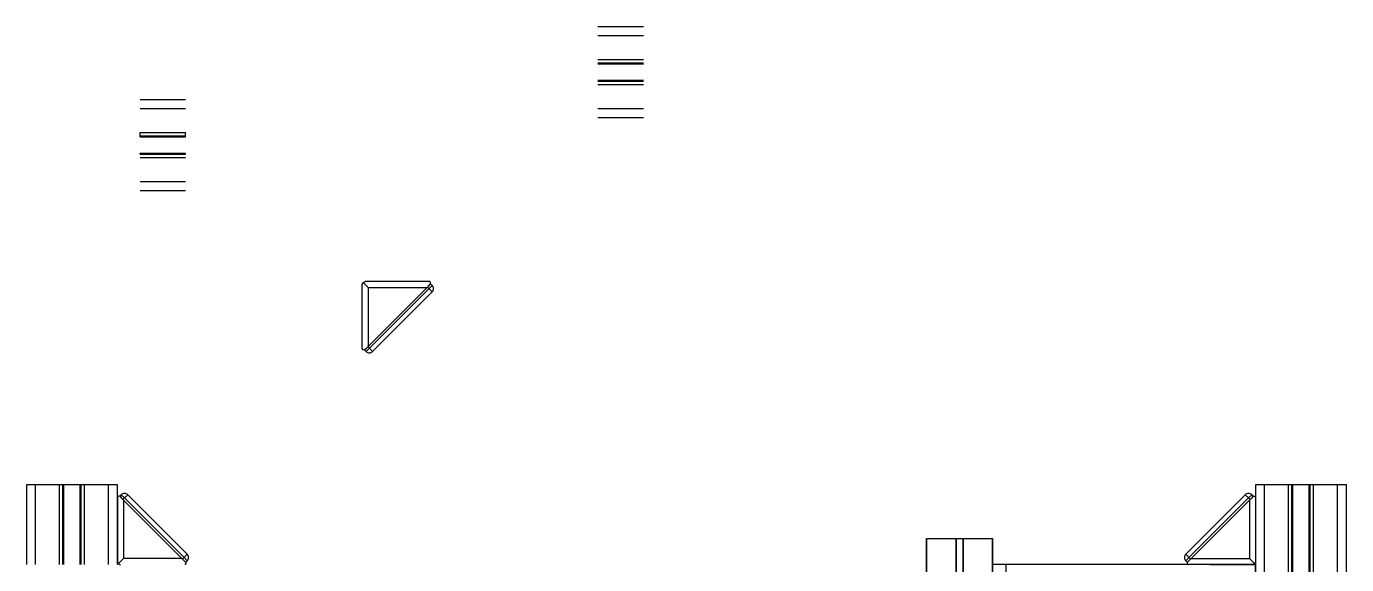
# Model space of a CAD drawing. Header units: millimetres. Extents: x -3183 to 3067, y 1033 to 2218.
# Drawn here: x 1798 to 2378, y 1905 to 2142 of the extents above; entities that cross this region are included whole.
import ezdxf

# ---------------------------------------------------------------- set-up
doc = ezdxf.new("R2010")
doc.units = ezdxf.units.MM
doc.linetypes.add('phl_thick', pattern=[0])
doc.layers.add('Kontury', color=7, linetype='Continuous', lineweight=35)
doc.layers.add('projection', color=7, linetype='Continuous')

msp = doc.modelspace()

# ---------------------------------------------------------------- linework, layer by layer
for p, q in [((1838.1088, 1940.27977), (1798.1088, 1940.27977)), ((1798.1088, 1940.27977), (1798.1088, 1905.27977)), ((1802.1088, 1905.27977), (1802.1088, 1940.27977)), ((1812.6088, 1905.27977), (1812.6088, 1940.27977)), ((1814.1088, 1905.27977), (1814.1088, 1940.27977)), ((1814.55119, 1905.27977), (1814.55119, 1940.27977)), ((1821.66641, 1905.27977), (1821.66641, 1940.27977)), ((1822.1088, 1905.27977), (1822.1088, 1940.27977)), ((1823.6088, 1905.27977), (1823.6088, 1940.27977)), ((1834.1088, 1905.27977), (1834.1088, 1940.27977)), ((1838.1088, 1905.27977), (1838.1088, 1940.27977)), ((2378.1088, 1940.27977), (2338.1088, 1940.27977)), ((2338.1088, 1940.27977), (2338.1088, 1905.27977)), ((2342.1088, 1905.27977), (2342.1088, 1940.27977)), ((2352.6088, 1905.27977), (2352.6088, 1940.27977)), ((2354.1088, 1905.27977), (2354.1088, 1940.27977)), ((2354.55119, 1905.27977), (2354.55119, 1940.27977)), ((2361.66641, 1905.27977), (2361.66641, 1940.27977)), ((2362.1088, 1905.27977), (2362.1088, 1940.27977)), ((2363.6088, 1905.27977), (2363.6088, 1940.27977)), ((2374.1088, 1905.27977), (2374.1088, 1940.27977)), ((2378.1088, 1905.27977), (2378.1088, 1940.27977)), ((2193.6088, 1916.79216), (2222.6088, 1916.79216)), ((2225.6088, 1905.27977), (2222.6088, 1905.27977)), ((2338.1088, 1905.27977), (2225.6088, 1905.27977)), ((2228.6088, 1756.79216), (2228.6088, 1905.27977))]:
    msp.add_line(p, q)
at = {"layer": 'Kontury'}
for p, q in [((2193.6088, 1539.51544), (2193.6088, 1916.79216)), ((2206.6088, 1916.79216), (2206.6088, 1539.51544)), ((2209.6088, 1539.51544), (2209.6088, 1916.79216)), ((2222.6088, 1916.79216), (2222.6088, 1539.51544)), ((2338.1088, 1905.27977), (2338.1088, 1865.27977))]:
    msp.add_line(p, q, dxfattribs=at)
at = {"layer": 'projection', "color": 7, "linetype": 'phl_thick'}
for p, q in [((2049.15533, 2141.70501), (2069.15533, 2141.70501)), ((2049.15533, 2137.70501), (2069.15533, 2137.70501)), ((2049.15533, 2127.20501), (2069.15533, 2127.20501)), ((2049.15533, 2125.70501), (2069.15533, 2125.70501)), ((2049.15533, 2125.26262), (2069.15533, 2125.26262)), ((2049.15533, 2118.1474), (2069.15533, 2118.1474)), ((2049.15533, 2117.70501), (2069.15533, 2117.70501)), ((2049.15533, 2116.20501), (2069.15533, 2116.20501)), ((1848.06862, 2109.60911), (1868.06862, 2109.60911)), ((1848.06862, 2105.60911), (1868.06862, 2105.60911)), ((2049.15533, 2105.70501), (2069.15533, 2105.70501)), ((2049.15533, 2101.70501), (2069.15533, 2101.70501)), ((1848.06862, 2095.10911), (1868.06862, 2095.10911)), ((1848.06862, 2093.60911), (1848.06862, 2095.10911)), ((1868.06862, 2093.60911), (1868.06862, 2095.10911)), ((1848.06862, 2093.16672), (1848.06862, 2093.60912)), ((1848.06862, 2093.60911), (1868.06862, 2093.60911)), ((1848.06862, 2093.16672), (1868.06862, 2093.16672)), ((1868.06862, 2093.16672), (1868.06862, 2093.60911)), ((1848.06862, 2086.0515), (1868.06862, 2086.0515)), ((1848.06862, 2085.60911), (1848.06862, 2086.0515)), ((1848.06862, 2085.60911), (1868.06862, 2085.60911)), ((1848.06862, 2084.10911), (1868.06862, 2084.10911)), ((1868.06862, 2085.60911), (1868.06862, 2086.0515)), ((1848.06862, 2073.60911), (1868.06862, 2073.60911)), ((1848.06862, 2069.60911), (1868.06862, 2069.60911)), ((1945.69229, 2028.25729), (1945.70657, 2028.3518)), ((1945.69229, 2024.09514), (1945.69229, 2028.25729)), ((1945.70657, 2028.3518), (1945.72691, 2028.44696)), ((1945.72691, 2028.44696), (1945.75375, 2028.54205)), ((1945.75375, 2028.54205), (1945.78729, 2028.63633)), ((1945.78729, 2028.63633), (1945.82759, 2028.72907)), ((1945.82759, 2028.72907), (1945.8747, 2028.81952)), ((1945.8747, 2028.81952), (1945.92798, 2028.90709)), ((1945.92798, 2028.90709), (1945.98715, 2028.9911)), ((1945.98715, 2028.9911), (1946.05186, 2029.07093)), ((1946.05186, 2029.07093), (1946.12173, 2029.1459)), ((1946.12173, 2029.1459), (1946.1967, 2029.21577)), ((1948.38239, 2026.88524), (1946.12173, 2029.1459)), ((1946.1967, 2029.21577), (1946.27652, 2029.28048)), ((1946.27652, 2029.28048), (1946.36054, 2029.33965)), ((1946.36054, 2029.33965), (1946.44811, 2029.39293)), ((1946.44811, 2029.39293), (1946.53856, 2029.44004)), ((1946.53856, 2029.44004), (1946.6313, 2029.48034)), ((1946.6313, 2029.48034), (1946.72557, 2029.51388)), ((1946.72557, 2029.51388), (1946.82066, 2029.54072)), ((1946.82066, 2029.54072), (1946.91583, 2029.56106)), ((1946.91583, 2029.56106), (1947.01034, 2029.57534)), ((1951.17249, 2029.57534), (1947.01034, 2029.57534)), ((1947.66137, 2000.56422), (1974.26386, 2027.16671)), ((1973.98239, 2026.88524), (1948.38239, 2026.88524)), ((1948.38239, 2001.28524), (1948.38239, 2026.88524)), ((1948.80802, 2000.29666), (1974.97097, 2026.45961)), ((1950.22223, 1998.88244), (1976.38518, 2025.04539)), ((1951.17249, 2029.57534), (1951.18239, 2029.58524)), ((1975.18239, 2029.58524), (1951.18239, 2029.58524)), ((1974.26386, 2027.16671), (1974.70341, 2027.60626)), ((1976.38518, 2025.04539), (1974.26386, 2027.16671)), ((1974.70341, 2027.60626), (1975.68239, 2028.58524)), ((1974.97097, 2026.45961), (1976.38518, 2027.87382)), ((1975.23865, 2029.58206), (1975.18239, 2029.58524)), ((1975.29554, 2029.57227), (1975.23865, 2029.58206)), ((1975.35223, 2029.55551), (1975.29554, 2029.57227)), ((1975.40777, 2029.53156), (1975.35223, 2029.55551)), ((1975.46118, 2029.5003), (1975.40777, 2029.53156)), ((1975.51142, 2029.46172), (1975.46118, 2029.5003)), ((1975.55746, 2029.41587), (1975.51142, 2029.46172)), ((1975.59819, 2029.36292), (1975.55746, 2029.41587)), ((1975.63244, 2029.30308), (1975.59819, 2029.36292)), ((1975.65892, 2029.23663), (1975.63244, 2029.30308)), ((1975.67623, 2029.1639), (1975.65892, 2029.23663)), ((1975.68239, 2029.08524), (1975.67623, 2029.1639)), ((1976.38518, 2027.87382), (1975.67808, 2028.58093)), ((1975.68239, 2028.58524), (1975.68239, 2029.08524)), ((1945.68251, 2024.08536), (1945.68239, 2024.08549)), ((1945.68239, 2000.08524), (1945.68239, 2024.08549)), ((1945.68251, 2024.08536), (1945.69229, 2024.09514)), ((1948.80802, 2000.29666), (1948.10091, 2001.00376)), ((1945.68556, 2000.02898), (1945.68239, 2000.08524)), ((1945.69536, 1999.97209), (1945.68556, 2000.02898)), ((1945.71212, 1999.91539), (1945.69536, 1999.97209)), ((1945.73607, 1999.85985), (1945.71212, 1999.91539)), ((1945.76732, 1999.80645), (1945.73607, 1999.85985)), ((1945.80591, 1999.7562), (1945.76732, 1999.80645)), ((1945.85175, 1999.71016), (1945.80591, 1999.7562)), ((1945.9047, 1999.66944), (1945.85175, 1999.71016)), ((1945.96454, 1999.63519), (1945.9047, 1999.66944)), ((1946.03099, 1999.60864), (1945.96454, 1999.63519)), ((1946.10372, 1999.59147), (1946.03099, 1999.60864)), ((1946.18239, 1999.58524), (1946.10372, 1999.59147)), ((1946.68239, 1999.58524), (1946.18239, 1999.58524)), ((1946.68239, 1999.58524), (1947.66137, 2000.56422)), ((1947.39381, 1998.88244), (1946.6867, 1999.58955)), ((1947.39381, 1998.88244), (1948.80802, 2000.29666)), ((1950.22223, 1998.88244), (1948.80802, 2000.29666)), ((1838.10208, 1934.82613), (1838.0989, 1934.76987)), ((1838.0989, 1934.76987), (1838.0989, 1910.76963)), ((1838.11187, 1934.88302), (1838.10208, 1934.82613)), ((1838.12863, 1934.93972), (1838.11187, 1934.88302)), ((1838.15258, 1934.99526), (1838.12863, 1934.93972)), ((1838.18384, 1935.04866), (1838.15258, 1934.99526)), ((1838.22242, 1935.09891), (1838.18384, 1935.04866)), ((1838.26827, 1935.14495), (1838.22242, 1935.09891)), ((1838.32122, 1935.18567), (1838.26827, 1935.14495)), ((1838.38106, 1935.21992), (1838.32122, 1935.18567)), ((1838.44751, 1935.24647), (1838.38106, 1935.21992)), ((1838.52023, 1935.26365), (1838.44751, 1935.24647)), ((1838.5989, 1935.26987), (1838.52023, 1935.26365)), ((1839.0989, 1935.26987), (1838.5989, 1935.26987)), ((1839.0989, 1935.26987), (1840.07788, 1934.29089)), ((1839.81032, 1935.97267), (1839.10321, 1935.26556)), ((1839.81032, 1935.97267), (1841.22453, 1934.55845)), ((1840.07788, 1934.29089), (1866.68038, 1907.6884)), ((1841.22453, 1934.55845), (1840.51743, 1933.85135)), ((1840.7989, 1933.56987), (1840.7989, 1907.96987)), ((1842.63875, 1935.97267), (1841.22453, 1934.55845)), ((1841.22453, 1934.55845), (1867.38748, 1908.3955)), ((1842.63875, 1935.97267), (1868.8017, 1909.80972)), ((2333.57886, 1935.97267), (2307.41591, 1909.80972)), ((2334.99307, 1934.55845), (2308.83012, 1908.3955)), ((2336.13972, 1934.29089), (2309.53722, 1907.6884)), ((2333.57886, 1935.97267), (2334.99307, 1934.55845)), ((2336.40728, 1935.97267), (2334.99307, 1934.55845)), ((2334.99307, 1934.55845), (2335.70018, 1933.85135)), ((2335.4187, 1933.56987), (2335.4187, 1907.96987)), ((2337.1187, 1935.26987), (2336.13972, 1934.29089)), ((2336.40728, 1935.97267), (2337.11439, 1935.26556)), ((2337.1187, 1935.26987), (2337.6187, 1935.26987)), ((2337.6187, 1935.26987), (2337.69737, 1935.26365)), ((2337.69737, 1935.26365), (2337.77009, 1935.24647)), ((2337.77009, 1935.24647), (2337.83654, 1935.21992)), ((2337.83654, 1935.21992), (2337.89638, 1935.18567)), ((2337.89638, 1935.18567), (2337.94934, 1935.14495)), ((2337.94934, 1935.14495), (2337.99518, 1935.09891)), ((2337.99518, 1935.09891), (2338.03376, 1935.04866)), ((2338.03376, 1935.04866), (2338.06502, 1934.99526)), ((2338.06502, 1934.99526), (2338.08897, 1934.93972)), ((2338.08897, 1934.93972), (2338.10573, 1934.88302)), ((2338.10573, 1934.88302), (2338.11553, 1934.82613)), ((2338.11553, 1934.82613), (2338.1187, 1934.76987)), ((2338.1187, 1934.76987), (2338.1187, 1910.76963)), ((1838.09902, 1910.76975), (1838.0989, 1910.76963)), ((1838.09902, 1910.76975), (1838.1088, 1910.75997)), ((1838.1088, 1910.75997), (1838.1088, 1906.59782)), ((1868.8017, 1909.80972), (1866.68038, 1907.6884)), ((1867.38748, 1908.3955), (1868.8017, 1906.98129)), ((2307.41591, 1909.80972), (2309.53722, 1907.6884)), ((2308.83012, 1908.3955), (2307.41591, 1906.98129)), ((2338.11858, 1910.76975), (2338.1088, 1910.75997)), ((2338.1088, 1910.75997), (2338.1088, 1906.59782)), ((2338.11858, 1910.76975), (2338.1187, 1910.76963)), ((1838.1088, 1906.59782), (1838.12308, 1906.50331)), ((1838.12308, 1906.50331), (1838.14342, 1906.40815)), ((1838.14342, 1906.40815), (1838.17026, 1906.31306)), ((1838.17026, 1906.31306), (1838.2038, 1906.21878)), ((1838.2038, 1906.21878), (1838.2441, 1906.12604)), ((1838.2441, 1906.12604), (1838.29121, 1906.03559)), ((1838.29121, 1906.03559), (1838.34449, 1905.94803)), ((1838.34449, 1905.94803), (1838.40366, 1905.86401)), ((1838.40366, 1905.86401), (1838.46837, 1905.78419)), ((1838.46837, 1905.78419), (1838.53824, 1905.70921)), ((1840.7989, 1907.96987), (1838.53824, 1905.70921)), ((1838.53824, 1905.70921), (1838.61321, 1905.63934)), ((1838.61321, 1905.63934), (1838.69303, 1905.57464)), ((1838.69303, 1905.57464), (1838.77705, 1905.51546)), ((1838.77705, 1905.51546), (1838.86462, 1905.46218)), ((1838.86462, 1905.46218), (1838.95507, 1905.41507)), ((1838.95507, 1905.41507), (1839.04781, 1905.37477)), ((1839.04781, 1905.37477), (1839.14209, 1905.34123)), ((1839.14209, 1905.34123), (1839.23718, 1905.3144)), ((1839.23718, 1905.3144), (1839.33234, 1905.29405)), ((1839.33234, 1905.29405), (1839.42685, 1905.27977)), ((1866.3989, 1907.96987), (1840.7989, 1907.96987)), ((1866.68038, 1907.6884), (1867.11992, 1907.24885)), ((1867.11992, 1907.24885), (1868.0989, 1906.26987)), ((1867.71205, 1905.28284), (1867.65516, 1905.27305)), ((1867.76875, 1905.2996), (1867.71205, 1905.28284)), ((1867.82429, 1905.32355), (1867.76875, 1905.2996)), ((1867.87769, 1905.35481), (1867.82429, 1905.32355)), ((1867.92794, 1905.39339), (1867.87769, 1905.35481)), ((1867.97397, 1905.43924), (1867.92794, 1905.39339)), ((1868.0147, 1905.49219), (1867.97397, 1905.43924)), ((1868.04895, 1905.55203), (1868.0147, 1905.49219)), ((1868.07543, 1905.61848), (1868.04895, 1905.55203)), ((1868.09275, 1905.69121), (1868.07543, 1905.61848)), ((1868.0989, 1905.76987), (1868.09275, 1905.69121)), ((1868.8017, 1906.98129), (1868.09459, 1906.27418)), ((1868.0989, 1906.26987), (1868.0989, 1905.76987)), ((2307.41591, 1906.98129), (2308.12301, 1906.27418)), ((2309.09768, 1907.24885), (2308.1187, 1906.26987)), ((2308.1187, 1906.26987), (2308.1187, 1905.76987)), ((2308.1187, 1905.76987), (2308.12485, 1905.69121)), ((2308.12485, 1905.69121), (2308.14217, 1905.61848)), ((2308.14217, 1905.61848), (2308.16865, 1905.55203)), ((2308.16865, 1905.55203), (2308.2029, 1905.49219)), ((2308.2029, 1905.49219), (2308.24363, 1905.43924)), ((2308.24363, 1905.43924), (2308.28967, 1905.39339)), ((2308.28967, 1905.39339), (2308.33991, 1905.35481)), ((2308.33991, 1905.35481), (2308.39331, 1905.32355)), ((2308.39331, 1905.32355), (2308.44885, 1905.2996)), ((2308.44885, 1905.2996), (2308.50555, 1905.28284)), ((2308.50555, 1905.28284), (2308.56244, 1905.27305)), ((2309.53722, 1907.6884), (2309.09768, 1907.24885)), ((2309.8187, 1907.96987), (2335.4187, 1907.96987)), ((2318.1088, 1905.27977), (2338.1088, 1905.27977)), ((2332.6286, 1905.27977), (2332.6187, 1905.26987)), ((2332.6286, 1905.27977), (2336.79075, 1905.27977)), ((2335.4187, 1907.96987), (2337.67936, 1905.70921)), ((2336.88526, 1905.29405), (2336.79075, 1905.27977)), ((2336.98042, 1905.3144), (2336.88526, 1905.29405)), ((2337.07551, 1905.34123), (2336.98042, 1905.3144)), ((2337.16979, 1905.37477), (2337.07551, 1905.34123)), ((2337.26253, 1905.41507), (2337.16979, 1905.37477)), ((2337.35298, 1905.46218), (2337.26253, 1905.41507)), ((2337.44055, 1905.51546), (2337.35298, 1905.46218)), ((2337.52457, 1905.57464), (2337.44055, 1905.51546)), ((2337.60439, 1905.63934), (2337.52457, 1905.57464)), ((2337.67936, 1905.70921), (2337.60439, 1905.63934)), ((2337.74923, 1905.78419), (2337.67936, 1905.70921)), ((2337.81394, 1905.86401), (2337.74923, 1905.78419)), ((2337.87311, 1905.94803), (2337.81394, 1905.86401)), ((2337.92639, 1906.03559), (2337.87311, 1905.94803)), ((2337.9735, 1906.12604), (2337.92639, 1906.03559)), ((2338.0138, 1906.21878), (2337.9735, 1906.12604)), ((2338.04734, 1906.31306), (2338.0138, 1906.21878)), ((2338.07418, 1906.40815), (2338.04734, 1906.31306)), ((2338.09452, 1906.50331), (2338.07418, 1906.40815)), ((2338.1088, 1906.59782), (2338.09452, 1906.50331)), ((2338.1088, 1844.29216), (2338.1088, 1905.27977)), ((2338.1088, 1901.27977), (2338.1088, 1905.27977)), ((2342.1088, 1844.29216), (2342.1088, 1905.27977)), ((2352.6088, 1844.29216), (2352.6088, 1905.27977)), ((2354.1088, 1844.29216), (2354.1088, 1905.27977)), ((2354.55119, 1844.29216), (2354.55119, 1905.27977)), ((2361.66641, 1844.29216), (2361.66641, 1905.27977)), ((2362.1088, 1844.29216), (2362.1088, 1905.27977)), ((2363.6088, 1844.29216), (2363.6088, 1905.27977)), ((2374.1088, 1506.01544), (2374.1088, 1905.27977)), ((2378.1088, 1506.01544), (2378.1088, 1905.27977))]:
    msp.add_line(p, q, dxfattribs=at)
for centre, start, end in [((1974.97097, 2026.45961), 314.99998248, 45.00001498), ((1948.80802, 2000.29666), 224.99998502, 315.00001752), ((1841.22453, 1934.55845), 44.99998248, 135.00001498), ((2334.99307, 1934.55845), 44.99998502, 135.00001752), ((1867.38748, 1908.3955), 314.99998502, 45.00001752), ((2308.83012, 1908.3955), 134.99998248, 225.00001498)]:
    msp.add_arc(centre, 2, start, end, dxfattribs=at)

doc.saveas('drawing.dxf')
